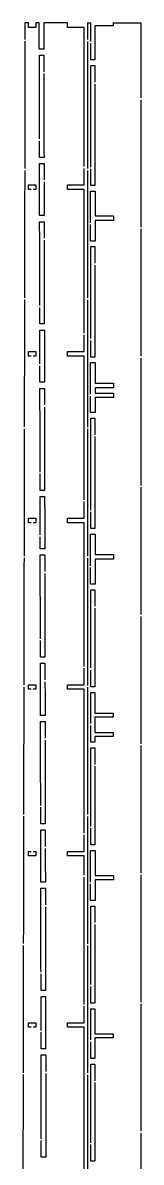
# Model space of a CAD drawing. Header units: millimetres. Extents: x 5 to 96, y -1196 to -5.
# Drawn here: x 5 to 69, y -622 to -5 of the extents above; entities that cross this region are included whole.
import ezdxf

# ---------------------------------------------------------------- set-up
doc = ezdxf.new("R2010")
doc.units = ezdxf.units.MM
doc.layers.get('0').update_dxf_attribs({"linetype": 'CONTINUOUS'})

msp = doc.modelspace()

# ---------------------------------------------------------------- linework, layer by layer
for p, q in [((8.29, -4.98), (6.37, -4.98)), ((8.29, -7.48), (8.29, -4.98)), ((14.1, -4.98), (12.18, -4.98)), ((12.18, -4.98), (12.18, -7.48)), ((14.12, -19.2), (14.1, -4.98)), ((29.29, -4.98), (16.53, -4.98)), ((16.53, -4.98), (16.56, -19.2)), ((29.29, -7.48), (29.29, -4.98)), ((40.17, -5.03), (41.91, -5.03)), ((41.91, -15.07), (41.91, -5.03)), ((53.98, -5.03), (69.1, -5.03)), ((53.98, -5.03), (53.98, -6.62)), ((69.1, -45.69), (69.1, -5.03)), ((12.18, -7.48), (8.29, -7.48)), ((38.29, -7.48), (29.29, -7.48)), ((38.29, -82.87), (38.29, -7.48)), ((53.98, -6.62), (44.18, -6.62)), ((44.18, -6.62), (44.18, -25.07)), ((41.91, -25.07), (41.91, -16.07)), ((16.56, -19.2), (14.12, -19.2)), ((14.14, -22.47), (16.55, -22.47)), ((44.18, -25.07), (41.91, -25.07)), ((41.91, -28.19), (44.18, -28.19)), ((44.18, -28.19), (44.18, -37.19)), ((44.18, -38.19), (44.17, -93.18)), ((69.1, -115.69), (69.1, -46.69)), ((16.65, -77.89), (14.24, -77.89)), ((14.25, -81.17), (16.66, -81.17)), ((16.66, -81.17), (16.68, -90.17)), ((38.29, -92.87), (38.29, -83.87)), ((16.68, -91.17), (16.71, -109.49)), ((8.29, -92.88), (12.17, -92.88)), ((8.29, -95.27), (8.29, -92.88)), ((9.73, -95.27), (8.29, -95.27)), ((12.17, -95.27), (10.73, -95.27)), ((12.17, -92.88), (12.17, -95.27)), ((29.29, -95.28), (29.29, -92.87)), ((29.29, -92.87), (38.29, -92.87)), ((38.29, -95.28), (29.29, -95.28)), ((38.29, -173.17), (38.29, -95.28)), ((41.79, -113.3), (41.79, -96.18)), ((41.79, -96.18), (44.29, -96.18)), ((44.17, -93.18), (41.91, -93.18)), ((44.29, -96.18), (44.29, -109.68)), ((16.71, -109.49), (14.3, -109.49)), ((44.29, -109.68), (54.1, -109.68)), ((54.1, -109.68), (54.1, -112.19)), ((14.3, -112.77), (16.72, -112.77)), ((41.78, -123.3), (41.79, -114.3)), ((54.1, -112.19), (44.29, -112.19)), ((44.29, -112.19), (44.29, -123.3)), ((69.1, -185.69), (69.1, -116.69)), ((44.29, -123.3), (41.78, -123.3)), ((41.9, -126.3), (44.17, -126.3)), ((16.82, -168.19), (14.41, -168.19)), ((14.41, -171.47), (16.83, -171.47)), ((38.29, -183.17), (38.29, -174.17)), ((8.29, -185.57), (8.29, -183.18)), ((8.29, -183.18), (12.17, -183.18)), ((12.17, -183.18), (12.17, -185.57)), ((29.29, -185.58), (29.29, -183.17)), ((29.29, -183.17), (38.29, -183.17)), ((9.73, -185.57), (8.29, -185.57)), ((12.17, -185.57), (10.73, -185.57)), ((38.29, -185.58), (29.29, -185.58)), ((38.29, -263.48), (38.29, -185.58)), ((41.78, -206.24), (41.78, -189.12)), ((41.78, -189.12), (44.29, -189.12)), ((44.17, -186.12), (41.9, -186.12)), ((44.29, -189.12), (44.29, -200.24)), ((69.1, -255.69), (69.1, -186.69)), ((16.88, -199.8), (14.46, -199.8)), ((14.47, -203.08), (16.88, -203.08)), ((44.29, -200.24), (54.1, -200.24)), ((54.1, -202.74), (44.29, -202.74)), ((44.29, -202.74), (44.29, -205.62)), ((54.1, -200.24), (54.1, -202.74)), ((41.78, -216.24), (41.78, -207.24)), ((44.29, -205.62), (54.1, -205.62)), ((54.1, -208.13), (44.29, -208.13)), ((44.29, -208.13), (44.29, -216.24)), ((54.1, -205.62), (54.1, -208.13)), ((44.29, -216.24), (41.78, -216.24)), ((41.9, -219.24), (44.17, -219.24)), ((16.99, -258.49), (14.57, -258.49)), ((69.1, -325.69), (69.1, -256.69)), ((14.59, -273.43), (14.57, -261.77)), ((14.57, -261.77), (16.99, -261.77)), ((16.99, -261.77), (17.02, -273.43)), ((38.29, -273.48), (38.29, -264.48)), ((8.29, -275.88), (8.29, -273.49)), ((8.29, -273.49), (12.17, -273.49)), ((9.73, -275.88), (8.29, -275.88)), ((12.17, -275.88), (10.73, -275.88)), ((12.17, -273.49), (12.17, -275.88)), ((14.6, -275.94), (14.59, -273.43)), ((14.61, -282.52), (14.6, -275.94)), ((17.02, -273.43), (17.02, -275.94)), ((17.02, -275.94), (17.05, -290.1)), ((29.29, -275.89), (29.29, -273.48)), ((29.29, -273.48), (38.29, -273.48)), ((38.29, -275.89), (29.29, -275.89)), ((38.29, -353.78), (38.29, -275.89)), ((14.62, -290.1), (14.61, -283.52)), ((41.78, -299.19), (41.78, -282.07)), ((41.78, -282.07), (44.29, -282.07)), ((44.17, -279.07), (41.9, -279.07)), ((44.29, -282.07), (44.29, -293.18)), ((17.05, -290.1), (14.62, -290.1)), ((14.63, -293.38), (17.05, -293.38)), ((44.29, -293.18), (54.1, -293.18)), ((54.1, -295.69), (44.29, -295.69)), ((44.29, -295.69), (44.29, -309.19)), ((54.1, -293.18), (54.1, -295.69)), ((41.78, -309.19), (41.78, -300.19)), ((44.29, -309.19), (41.78, -309.19)), ((41.9, -312.19), (44.17, -312.19)), ((69.1, -395.69), (69.1, -326.69)), ((17.16, -348.8), (14.73, -348.8)), ((14.78, -380.4), (14.73, -352.08)), ((14.73, -352.08), (17.16, -352.08)), ((38.29, -363.78), (38.29, -354.78)), ((8.29, -363.79), (12.17, -363.79)), ((8.29, -366.18), (8.29, -363.79)), ((12.17, -363.79), (12.17, -366.18)), ((29.29, -366.19), (29.29, -363.78)), ((29.29, -363.78), (38.29, -363.78)), ((9.73, -366.18), (8.29, -366.18)), ((12.17, -366.18), (10.73, -366.18)), ((38.29, -366.19), (29.29, -366.19)), ((38.29, -444.08), (38.29, -366.19)), ((44.17, -364.78), (41.9, -364.78)), ((41.9, -384.78), (41.9, -367.9)), ((41.9, -367.9), (44.17, -367.9)), ((44.17, -367.9), (44.17, -379.02)), ((17.21, -380.4), (14.78, -380.4)), ((44.17, -379.02), (53.98, -379.02)), ((53.98, -381.28), (44.17, -381.28)), ((44.17, -381.28), (44.17, -389.57)), ((53.98, -379.02), (53.98, -381.28)), ((14.79, -383.68), (17.22, -383.68)), ((41.9, -394.78), (41.9, -385.78)), ((44.17, -394.78), (41.9, -394.78)), ((44.17, -389.57), (53.98, -389.57)), ((53.98, -391.84), (44.17, -391.84)), ((44.17, -391.84), (44.17, -394.78)), ((53.98, -389.57), (53.98, -391.84)), ((41.9, -397.9), (44.17, -397.9)), ((69.1, -465.69), (69.1, -396.69)), ((17.32, -439.1), (14.89, -439.1)), ((14.89, -442.38), (17.33, -442.38)), ((38.29, -454.08), (38.29, -445.08)), ((44.17, -450.49), (41.9, -450.49)), ((8.29, -456.48), (8.29, -454.09)), ((8.29, -454.09), (9.73, -454.09)), ((12.17, -456.48), (8.29, -456.48)), ((10.73, -454.09), (12.17, -454.09)), ((12.17, -454.09), (12.17, -456.48)), ((29.29, -456.49), (29.29, -454.08)), ((29.29, -454.08), (38.29, -454.08)), ((38.29, -456.49), (29.29, -456.49)), ((38.29, -466.9), (38.29, -456.49)), ((41.78, -453.49), (44.29, -453.49)), ((41.78, -470.61), (41.78, -453.49)), ((44.29, -453.49), (44.28, -466.99)), ((38.29, -536.9), (38.29, -467.9)), ((44.28, -466.99), (54.1, -466.99)), ((54.1, -466.99), (54.1, -469.49)), ((69.1, -535.69), (69.1, -466.69)), ((17.38, -470.71), (14.94, -470.71)), ((14.95, -473.99), (17.38, -473.99)), ((41.78, -480.61), (41.78, -471.61)), ((54.1, -469.49), (44.28, -469.49)), ((44.28, -469.49), (44.28, -480.61)), ((44.28, -480.61), (41.78, -480.61)), ((41.9, -483.61), (44.16, -483.61)), ((17.48, -529.4), (15.04, -529.4)), ((15.05, -532.68), (17.49, -532.68)), ((17.49, -532.68), (17.54, -561.01)), ((44.16, -536.21), (41.89, -536.21)), ((69.1, -605.69), (69.1, -536.69)), ((38.29, -546.9), (38.29, -537.9)), ((41.89, -556.21), (41.89, -539.33)), ((41.89, -539.33), (44.16, -539.33)), ((44.16, -539.33), (44.16, -552.83)), ((8.29, -549.29), (8.29, -546.91)), ((8.29, -546.91), (12.17, -546.91)), ((9.73, -549.29), (8.29, -549.29)), ((12.17, -549.29), (10.73, -549.29)), ((12.17, -546.91), (12.17, -549.29)), ((29.29, -549.3), (29.29, -546.9)), ((29.29, -546.9), (38.29, -546.9)), ((38.29, -549.3), (29.29, -549.3)), ((38.29, -627.2), (38.29, -549.3)), ((44.16, -552.83), (53.98, -552.83)), ((53.98, -555.09), (44.16, -555.09)), ((44.16, -555.09), (44.16, -566.21)), ((53.98, -552.83), (53.98, -555.09)), ((17.54, -561.01), (15.1, -561.01)), ((41.89, -566.21), (41.89, -557.21)), ((15.1, -564.29), (17.55, -564.29)), ((44.16, -566.21), (41.89, -566.21)), ((41.89, -569.33), (44.16, -569.33)), ((69.1, -675.69), (69.1, -606.69)), ((17.65, -619.71), (15.2, -619.71)), ((44.16, -621.92), (41.89, -621.92))]:
    msp.add_line(p, q)
for points, knots in [([(6.37, -4.98), (6.37, -4.99), (6.37, -5.01), (6.37, -5.03), (6.37, -8), (6.36, -10.98), (6.36, -13.98)], [0.0449801, 0.0449801, 0.0449801, 0.0449801, 0.0499897, 0.0499897, 0.0499897, 0.9414156, 0.9414156, 0.9414156, 0.9414156]), ([(40.17, -5.03), (40.17, -5.05), (40.17, -5.07), (40.17, -5.09), (40.17, -8.05), (40.17, -11.03), (40.17, -14.03)], [0.0439874, 0.0439874, 0.0439874, 0.0439874, 0.0499835, 0.0499835, 0.0499835, 0.9382789, 0.9382789, 0.9382789, 0.9382789]), ([(14.22, -67.89), (14.21, -61.99), (14.2, -56.09), (14.19, -50.19), (14.17, -40.95), (14.16, -31.71), (14.14, -22.47)], [1.005989, 1.005989, 1.005989, 1.005989, 2.775811, 2.775811, 2.775811, 5.547654, 5.547654, 5.547654, 5.547654]), ([(16.57, -32.47), (16.58, -38.36), (16.59, -44.26), (16.6, -50.15), (16.62, -59.4), (16.64, -68.64), (16.65, -77.89)], [1.005989, 1.005989, 1.005989, 1.005989, 2.774303, 2.774303, 2.774303, 5.547654, 5.547654, 5.547654, 5.547654]), ([(14.3, -109.49), (14.29, -104.77), (14.28, -100.05), (14.27, -95.33), (14.26, -90.61), (14.26, -85.89), (14.25, -81.17)], [0.005989, 0.005989, 0.005989, 0.005989, 1.42217, 1.42217, 1.42217, 2.838549, 2.838549, 2.838549, 2.838549]), ([(14.39, -158.19), (14.38, -152.29), (14.37, -146.39), (14.36, -140.49), (14.34, -131.24), (14.32, -122.02), (14.3, -112.77)], [1.005989, 1.005989, 1.005989, 1.005989, 2.776256, 2.776256, 2.776256, 5.549154, 5.549154, 5.549154, 5.549154]), ([(16.74, -122.77), (16.75, -128.67), (16.76, -134.57), (16.77, -140.46), (16.79, -149.71), (16.8, -158.95), (16.82, -168.19)], [1.005989, 1.005989, 1.005989, 1.005989, 2.775186, 2.775186, 2.775186, 5.547654, 5.547654, 5.547654, 5.547654]), ([(16.83, -171.47), (16.83, -176.19), (16.84, -180.91), (16.85, -185.63), (16.86, -190.35), (16.87, -195.07), (16.88, -199.8)], [0.005989, 0.005989, 0.005989, 0.005989, 1.422107, 1.422107, 1.422107, 2.838549, 2.838549, 2.838549, 2.838549]), ([(14.55, -248.49), (14.54, -242.59), (14.53, -236.69), (14.52, -230.79), (14.5, -221.55), (14.48, -212.31), (14.47, -203.08)], [1.005989, 1.005989, 1.005989, 1.005989, 2.776487, 2.776487, 2.776487, 5.547654, 5.547654, 5.547654, 5.547654]), ([(16.9, -213.08), (16.91, -218.98), (16.93, -224.87), (16.94, -230.77), (16.95, -240.01), (16.97, -249.25), (16.99, -258.49)], [1.005989, 1.005989, 1.005989, 1.005989, 2.775721, 2.775721, 2.775721, 5.547654, 5.547654, 5.547654, 5.547654]), ([(14.71, -338.8), (14.7, -332.89), (14.69, -326.99), (14.68, -321.09), (14.66, -311.85), (14.65, -302.62), (14.63, -293.38)], [1.005989, 1.005989, 1.005989, 1.005989, 2.776591, 2.776591, 2.776591, 5.547654, 5.547654, 5.547654, 5.547654]), ([(17.07, -303.38), (17.08, -309.28), (17.09, -315.18), (17.1, -321.08), (17.12, -330.32), (17.14, -339.56), (17.16, -348.8)], [1.005989, 1.005989, 1.005989, 1.005989, 2.776037, 2.776037, 2.776037, 5.547654, 5.547654, 5.547654, 5.547654]), ([(17.18, -362.08), (17.18, -363.46), (17.19, -364.85), (17.19, -366.24), (17.2, -370.96), (17.21, -375.68), (17.21, -380.4)], [1.005989, 1.005989, 1.005989, 1.005989, 1.422195, 1.422195, 1.422195, 2.838549, 2.838549, 2.838549, 2.838549]), ([(14.87, -429.1), (14.86, -423.2), (14.85, -417.29), (14.84, -411.39), (14.82, -402.16), (14.81, -392.92), (14.79, -383.68)], [1.00599, 1.00599, 1.00599, 1.00599, 2.776639, 2.776639, 2.776639, 5.547654, 5.547654, 5.547654, 5.547654]), ([(17.24, -393.68), (17.25, -399.58), (17.26, -405.48), (17.27, -411.39), (17.29, -420.62), (17.3, -429.86), (17.32, -439.1)], [1.005989, 1.005989, 1.005989, 1.005989, 2.776295, 2.776295, 2.776295, 5.547654, 5.547654, 5.547654, 5.547654]), ([(5.6, -434.97), (5.56, -459.32), (5.53, -474.97), (5.52, -478.69), (5.51, -487.09), (5.5, -495.53), (5.48, -503.97)], [47.2803, 47.2803, 47.2803, 47.2803, 60.932021, 60.932021, 60.932021, 91.833257, 91.833257, 91.833257, 91.833257]), ([(40.18, -435.03), (40.18, -441.76), (40.18, -448.43), (40.18, -455.04), (40.18, -471.37), (40.18, -487.7), (40.18, -504.03)], [38.786769, 38.786769, 38.786769, 38.786769, 40.666702, 40.666702, 40.666702, 45.309886, 45.309886, 45.309886, 45.309886]), ([(15.03, -519.4), (15.02, -513.5), (15.01, -507.6), (15, -501.7), (14.98, -492.46), (14.96, -483.22), (14.95, -473.99)], [1.00599, 1.00599, 1.00599, 1.00599, 2.776651, 2.776651, 2.776651, 5.547654, 5.547654, 5.547654, 5.547654]), ([(17.4, -483.99), (17.41, -489.89), (17.42, -495.79), (17.43, -501.69), (17.45, -510.93), (17.47, -520.17), (17.48, -529.4)], [1.005989, 1.005989, 1.005989, 1.005989, 2.77648, 2.77648, 2.77648, 5.547654, 5.547654, 5.547654, 5.547654]), ([(44.16, -493.61), (44.16, -499.04), (44.16, -504.48), (44.16, -509.91), (44.16, -518.67), (44.16, -527.44), (44.16, -536.21)], [1.006, 1.006, 1.006, 1.006, 2.635306, 2.635306, 2.635306, 5.265429, 5.265429, 5.265429, 5.265429]), ([(5.48, -504.97), (5.46, -515.1), (5.44, -525.23), (5.43, -535.31), (5.4, -549.04), (5.38, -561.85), (5.36, -573.97)], [93.0529, 93.0529, 93.0529, 93.0529, 130.110572, 130.110572, 130.110572, 180.630681, 180.630681, 180.630681, 180.630681]), ([(15.08, -551.01), (15.08, -549.62), (15.08, -548.23), (15.07, -546.85), (15.07, -542.13), (15.06, -537.4), (15.05, -532.68)], [1.00599, 1.00599, 1.00599, 1.00599, 1.422255, 1.422255, 1.422255, 2.838549, 2.838549, 2.838549, 2.838549]), ([(41.89, -611.92), (41.89, -606.49), (41.89, -601.06), (41.89, -595.63), (41.89, -586.86), (41.89, -578.1), (41.89, -569.33)], [1.006, 1.006, 1.006, 1.006, 2.634961, 2.634961, 2.634961, 5.265429, 5.265429, 5.265429, 5.265429]), ([(17.57, -574.29), (17.58, -580.19), (17.59, -586.09), (17.6, -592), (17.61, -601.23), (17.63, -610.47), (17.65, -619.71)], [1.005989, 1.005989, 1.005989, 1.005989, 2.776584, 2.776584, 2.776584, 5.547654, 5.547654, 5.547654, 5.547654]), ([(44.16, -579.33), (44.16, -584.76), (44.16, -590.19), (44.16, -595.62), (44.16, -604.39), (44.16, -613.15), (44.16, -621.92)], [1.006, 1.006, 1.006, 1.006, 2.635125, 2.635125, 2.635125, 5.265429, 5.265429, 5.265429, 5.265429])]:
    msp.add_open_spline(points, degree=3, knots=knots)
for points in [[(6.36, -14.98), (6.31, -37.54), (6.27, -60.67), (6.23, -83.98)], [(40.17, -15.03), (40.17, -37.21), (40.17, -60.31), (40.17, -84.03)], [(16.55, -22.47), (16.56, -25.47), (16.56, -28.47), (16.57, -31.47)], [(41.91, -83.18), (41.91, -64.85), (41.91, -46.52), (41.91, -28.19)], [(14.24, -77.89), (14.24, -74.89), (14.23, -71.89), (14.22, -68.89)], [(6.23, -84.98), (6.18, -107.93), (6.14, -131.06), (6.1, -153.98)], [(40.17, -85.03), (40.17, -107.54), (40.17, -130.62), (40.17, -154.03)], [(41.91, -93.18), (41.91, -90.18), (41.91, -87.18), (41.91, -84.18)], [(16.72, -112.77), (16.72, -115.77), (16.73, -118.77), (16.73, -121.77)], [(41.9, -176.12), (41.9, -159.52), (41.9, -142.91), (41.9, -126.3)], [(44.17, -126.3), (44.17, -129.3), (44.17, -132.3), (44.17, -135.3)], [(44.17, -136.3), (44.17, -152.91), (44.17, -169.52), (44.17, -186.12)], [(6.1, -154.98), (6.06, -178.32), (6.02, -201.45), (5.97, -223.98)], [(14.41, -168.19), (14.4, -165.19), (14.39, -162.19), (14.39, -159.19)], [(40.17, -155.03), (40.17, -177.79), (40.17, -200.86), (40.17, -224.03)], [(14.44, -189.8), (14.43, -183.69), (14.42, -177.58), (14.41, -171.47)], [(41.9, -186.12), (41.9, -183.12), (41.9, -180.12), (41.9, -177.12)], [(14.46, -199.8), (14.46, -196.8), (14.45, -193.8), (14.45, -190.8)], [(16.88, -203.08), (16.89, -206.08), (16.9, -209.08), (16.9, -212.08)], [(41.9, -269.07), (41.9, -252.46), (41.9, -235.85), (41.9, -219.24)], [(44.17, -219.24), (44.17, -222.24), (44.17, -225.24), (44.17, -228.24)], [(5.97, -224.98), (5.93, -248.82), (5.89, -271.97), (5.85, -293.98)], [(40.17, -225.03), (40.17, -248.01), (40.17, -271.08), (40.17, -294.03)], [(44.17, -229.24), (44.17, -245.85), (44.17, -262.46), (44.17, -279.07)], [(14.57, -258.49), (14.56, -255.49), (14.56, -252.49), (14.55, -249.49)], [(41.9, -279.07), (41.9, -276.07), (41.9, -273.07), (41.9, -270.07)], [(5.85, -294.98), (5.8, -319.66), (5.76, -342.88), (5.73, -363.98)], [(17.05, -293.38), (17.06, -296.38), (17.06, -299.38), (17.07, -302.38)], [(40.17, -295.03), (40.18, -318.23), (40.18, -341.3), (40.18, -364.03)], [(41.9, -354.78), (41.9, -340.58), (41.9, -326.38), (41.9, -312.19)], [(44.17, -312.19), (44.17, -315.19), (44.17, -318.19), (44.17, -321.19)], [(44.17, -322.19), (44.17, -336.38), (44.17, -350.58), (44.17, -364.78)], [(14.73, -348.8), (14.72, -345.8), (14.72, -342.8), (14.71, -339.8)], [(17.16, -352.08), (17.17, -355.08), (17.17, -358.08), (17.18, -361.08)], [(41.9, -364.78), (41.9, -361.78), (41.9, -358.78), (41.9, -355.78)], [(5.72, -364.98), (5.68, -391.96), (5.64, -415.43), (5.6, -433.97)], [(40.18, -365.03), (40.18, -388.48), (40.18, -411.56), (40.18, -434.03)], [(17.22, -383.68), (17.23, -386.68), (17.23, -389.68), (17.24, -392.68)], [(41.9, -440.49), (41.9, -426.3), (41.9, -412.1), (41.9, -397.9)], [(44.17, -397.9), (44.17, -400.9), (44.17, -403.9), (44.17, -406.9)], [(44.17, -407.9), (44.17, -422.1), (44.17, -436.3), (44.17, -450.49)], [(14.89, -439.1), (14.88, -436.1), (14.88, -433.1), (14.87, -430.1)], [(14.94, -470.71), (14.92, -461.26), (14.91, -451.82), (14.89, -442.38)], [(17.33, -442.38), (17.33, -445.38), (17.34, -448.38), (17.34, -451.38)], [(41.9, -450.49), (41.9, -447.49), (41.9, -444.49), (41.9, -441.49)], [(17.35, -452.38), (17.36, -458.49), (17.37, -464.6), (17.38, -470.71)], [(17.38, -473.99), (17.39, -476.99), (17.4, -479.99), (17.4, -482.99)], [(41.89, -526.21), (41.89, -512.01), (41.9, -497.81), (41.9, -483.61)], [(44.16, -483.61), (44.16, -486.61), (44.16, -489.61), (44.16, -492.61)], [(40.18, -505.03), (40.18, -528.03), (40.18, -551.03), (40.19, -574.03)], [(15.04, -529.4), (15.04, -526.4), (15.03, -523.4), (15.03, -520.4)], [(41.89, -536.21), (41.89, -533.21), (41.89, -530.21), (41.89, -527.21)], [(15.1, -561.01), (15.09, -558.01), (15.09, -555.01), (15.08, -552.01)], [(15.18, -609.71), (15.16, -594.57), (15.13, -579.43), (15.1, -564.29)], [(17.55, -564.29), (17.55, -567.29), (17.56, -570.29), (17.56, -573.29)], [(44.16, -569.33), (44.16, -572.33), (44.16, -575.33), (44.16, -578.33)], [(5.36, -574.97), (5.31, -600.33), (5.28, -622.65), (5.24, -643.97)], [(40.19, -575.03), (40.19, -598.03), (40.19, -621.03), (40.19, -644.03)], [(15.2, -619.71), (15.19, -616.71), (15.19, -613.71), (15.18, -610.71)], [(41.89, -621.92), (41.89, -618.92), (41.89, -615.92), (41.89, -612.92)]]:
    msp.add_open_spline(points, degree=3)

doc.saveas('drawing.dxf')
